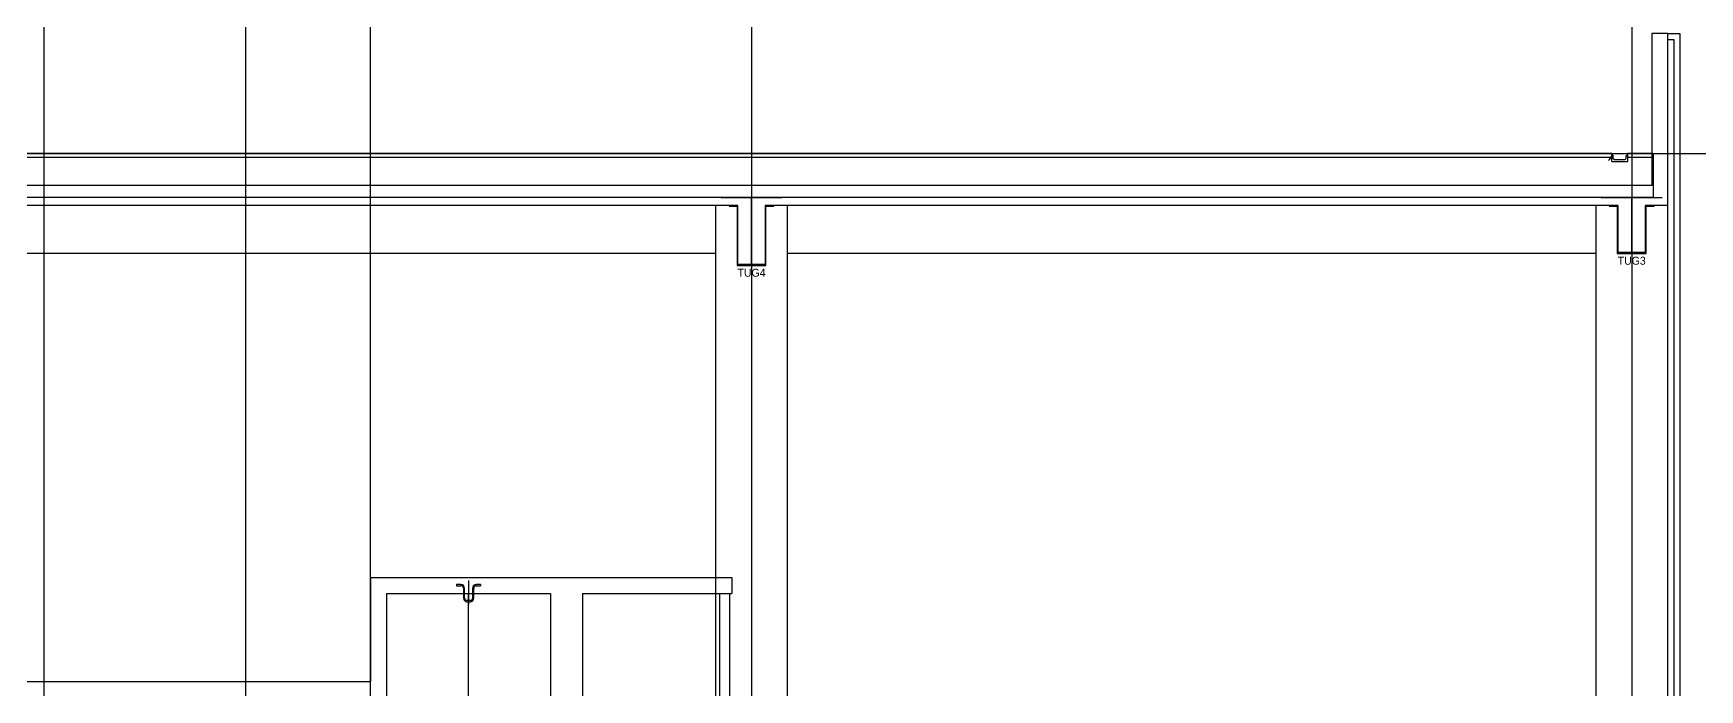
# Model space of a CAD drawing. Extents: x 152195838 to 323921156, y 365159662 to 730681027.
# Drawn here: x 161013532 to 161034357, y 365225363 to 365233563 of the extents above; entities that cross this region are included whole.
import ezdxf
from ezdxf.enums import TextEntityAlignment as Align
from ezdxf.xclip import XClip

# ---------------------------------------------------------------- set-up
doc = ezdxf.new("R2010")
doc.units = 0
doc.header["$MEASUREMENT"] = 0
doc.header["$XCLIPFRAME"] = 0
doc.linetypes.add('CEN', pattern=[63, 60, -1, 1, -1])
doc.linetypes.add('H4', pattern=[4, 2, -2])
doc.layers.get('0').update_dxf_attribs({"linetype": 'CONTINUOUS'})
doc.layers.get('Defpoints').update_dxf_attribs({"linetype": 'CONTINUOUS'})
for name, color, linetype in [('001', 7, 'CONTINUOUS'), ('4', 4, 'CONTINUOUS'), ('4A.TEC CEN', 1, 'CEN'), ('4A.TEC 단열재', 252, 'CONTINUOUS'), ('4A.TEC 마감선 1', 6, 'CONTINUOUS'), ('4A.TEC 벽체 1', 2, 'CONTINUOUS'), ('4A.TEC 벽체 3', 4, 'CONTINUOUS'), ('6A', 6, 'H4'), ('CEN', 1, 'CEN'), ('ELE', 4, 'CONTINUOUS'), ('ETC', 3, 'CONTINUOUS'), ('FIN', 6, 'CONTINUOUS'), ('k-BESTO', 4, 'CONTINUOUS'), ('STL', 3, 'CONTINUOUS'), ('㈜SE&C 기둥', 2, 'CONTINUOUS'), ('㈜SE&C 벽체 1', 2, 'CONTINUOUS'), ('㈜SE&C 벽체 4', 7, 'CONTINUOUS')]:
    doc.layers.add(name, color=color, linetype=linetype)
doc.layers.add('DEFPOINT', color=135, linetype='CONTINUOUS', plot=False)
doc.styles.add('돋움', font='')
doc.styles.get('돋움').set_extended_font_data('돋움')

# ---------------------------------------------------------------- blocks, each defined once
blk = doc.blocks.new('zw$BDE9')
at = {"layer": '4'}
for p, q in [((41, 0), (41, 71)), ((41, 0), (241, 0)), ((241, 0), (241, 71))]:
    blk.add_line(p, q, dxfattribs=at)
at = {"layer": '6A'}
for p, q in [((41, 71), (0, 10)), ((43, 66), (5, 10)), ((61, 71), (41, 71)), ((61, 66), (43, 66))]:
    blk.add_line(p, q, dxfattribs=at)
at = {"layer": 'FIN'}
for p, q in [((61, 34), (61, 71)), ((76, 20), (61, 34)), ((206, 20), (76, 20)), ((221, 35), (206, 20)), ((221, 35), (221, 71))]:
    blk.add_line(p, q, dxfattribs=at)
at = {"layer": 'STL'}
for points in [[(41, 100), (42, 100, -0.414214), (45, 97), (45, 75), (58, 75, -0.414214), (61, 72), (61, 71), (41, 71)], [(241, 100), (239, 100, 0.414214), (237, 97), (237, 75), (223, 75, 0.414214), (221, 72), (221, 71), (241, 71)]]:
    blk.add_lwpolyline(points, format="xyb", close=True, dxfattribs=at)
blk = doc.blocks.new('A$C41129959')
at = {"layer": '4A.TEC 마감선 1'}
for p, q in [((20, 450), (0, 435)), ((0, 435), (0, 50))]:
    blk.add_line(p, q, dxfattribs=at)
at = {"layer": '㈜SE&C 벽체 1'}
blk.add_lwpolyline([(0, 450), (20, 450), (20, -100)], dxfattribs=at)
blk = doc.blocks.new('A$Cd58d5578')
at = {"layer": 'Defpoints'}
for p, q in [((0, 864), (760, 864)), ((380, 164), (380, 864))]:
    blk.add_line(p, q, dxfattribs=at)
at = {"layer": 'k-BESTO'}
for p, q in [((100, 764), (100, 754)), ((210, 764), (100, 764)), ((100, 764), (100, 764)), ((100, 754), (200, 754)), ((200, 754), (200, 164)), ((210, 174), (210, 764)), ((660, 764), (550, 764)), ((550, 764), (550, 174)), ((560, 164), (560, 754)), ((560, 754), (660, 754)), ((660, 754), (660, 764)), ((200, 164), (560, 164)), ((550, 174), (210, 174))]:
    blk.add_line(p, q, dxfattribs=at)
at = {"layer": 'DEFPOINT', "linetype": 'ByBlock', "style": '돋움'}
blk.add_text('TUG3', height=100, dxfattribs=at).set_placement((206, 73), align=Align.MIDDLE_LEFT)
blk = doc.blocks.new('A$C42906cf6')
at = {"layer": 'Defpoints'}
for p, q in [((0, 1014), (760, 1014)), ((380, 164), (380, 1014))]:
    blk.add_line(p, q, dxfattribs=at)
at = {"layer": 'k-BESTO'}
for p, q in [((100, 914), (100, 904)), ((210, 914), (100, 914)), ((100, 914), (100, 914)), ((100, 904), (200, 904)), ((200, 904), (200, 164)), ((210, 174), (210, 914)), ((660, 914), (550, 914)), ((550, 914), (550, 174)), ((560, 164), (560, 904)), ((560, 904), (660, 904)), ((660, 904), (660, 914)), ((200, 164), (560, 164)), ((550, 174), (210, 174))]:
    blk.add_line(p, q, dxfattribs=at)
at = {"layer": 'DEFPOINT', "linetype": 'ByBlock', "style": '돋움'}
blk.add_text('TUG4', height=100, dxfattribs=at).set_placement((206, 73), align=Align.MIDDLE_LEFT)
blk = doc.blocks.new('AVEFAWWGW')
at = {"layer": '4A.TEC 단열재'}
blk.add_line((77713, 9600), (22418, 9600), dxfattribs=at)
at = {"layer": '4A.TEC 마감선 1', "color": 6, "ltscale": 0.5}
for p, q in [((77213, 10000), (22418, 10000)), ((77713, 10000), (77413, 10000)), ((77213, 9950), (22418, 9950)), ((77713, 9950), (77413, 9950))]:
    blk.add_line(p, q, dxfattribs=at)
at = {"layer": '㈜SE&C 기둥', "color": 8, "ltscale": 0.5}
for points in [[(66013, 9350), (66013, 0)], [(66913, 0), (66913, 9350)], [(77013, 9350), (77013, 0)], [(77913, 0), (77913, 9350)]]:
    blk.add_lwpolyline(points, dxfattribs=at)
at = {"layer": '㈜SE&C 벽체 1'}
for p, q in [((77733, 9450), (20553, 9450)), ((66293, 9350), (55633, 9350)), ((77293, 9350), (66633, 9350)), ((77913, 9350), (77633, 9350))]:
    blk.add_line(p, q, dxfattribs=at)
blk.add_lwpolyline([(77913, 9350), (77913, 11500), (77713, 11500), (77713, 10000)], dxfattribs=at)
at = {"layer": '㈜SE&C 벽체 4'}
for p, q in [((66013, 8750), (55913, 8750)), ((77013, 8750), (66913, 8750))]:
    blk.add_line(p, q, dxfattribs=at)
at = {"layer": '4A.TEC 마감선 1'}
blk.add_blockref('zw$BDE9', (77172, 9900), dxfattribs=at)
at = {"layer": '4A.TEC 벽체 3', "linetype": 'Continuous'}
blk.add_blockref('A$C41129959', (77713, 9550), dxfattribs=at)
at = {"layer": 'ELE'}
for name, p in [('A$C42906cf6', (66083, 8436)), ('A$Cd58d5578', (77083, 8586))]:
    blk.add_blockref(name, p, dxfattribs=at)
blk = doc.blocks.new('asdfwaerfwf')
at = {"layer": '4A.TEC CEN', "color": 8, "ltscale": 500}
blk.add_line((58362, 59210, 0), (92848, 59210, 0), dxfattribs=at)
at = {"layer": '4A.TEC 벽체 1'}
blk.add_line((71770, 52610, 0), (77810, 52610, 0), dxfattribs=at)
at = {"layer": 'CEN'}
blk.add_line((71970, -101147, 0), (71970, 85715, 0), dxfattribs=at)
at = {"layer": 'DEFPOINT'}
for p, q in [((73530, -101367, 0), (73530, 85495, 0)), ((76050, -101367, 0), (76050, 85495, 0))]:
    blk.add_line(p, q, dxfattribs=at)
blk = doc.blocks.new('1')
at = {"layer": '001', "color": 8}
blk.add_line((8766995, 10363333, 18115), (8766995, 10385032), dxfattribs=at)
at = {"layer": 'ETC'}
for p, q in [((8766995, 10385195), (8766995, 10384895)), ((8766845, 10385146), (8766845, 10385131)), ((8766900, 10385146), (8766845, 10385146)), ((8766845, 10385131), (8766900, 10385131)), ((8766930, 10385101), (8766930, 10384976)), ((8766945, 10384976), (8766945, 10385101)), ((8767045, 10385101), (8767045, 10384976)), ((8767060, 10384976), (8767060, 10385101)), ((8767145, 10385146), (8767090, 10385146)), ((8767090, 10385131), (8767145, 10385131)), ((8767145, 10385146), (8767145, 10385131)), ((8767015, 10384946), (8766975, 10384946)), ((8766975, 10384931), (8767015, 10384931))]:
    blk.add_line(p, q, dxfattribs=at)
for centre, radius, start, end in [((8766900, 10385101), 45, 0, 90), ((8766900, 10385101), 30, 0, 90), ((8766975, 10384976), 45, 180, 270), ((8766975, 10384976), 30, 180, 270), ((8767015, 10384976), 30, 270, 0), ((8767015, 10384976), 45, 270, 0), ((8767090, 10385101), 45, 90, 180), ((8767090, 10385101), 30, 90, 180)]:
    blk.add_arc(centre, radius, start, end, dxfattribs=at)

msp = doc.modelspace()

# ---------------------------------------------------------------- linework, layer by layer
at = {"layer": '4A.TEC CEN', "color": 8, "ltscale": 500}
msp.add_line((160881434.11, 365232063.33), (161112798.99, 365232063.33), dxfattribs=at)
at = {"layer": '4A.TEC CEN', "color": 8, "ltscale": 500, "flags": 128}
for points in [[(161022506.94, 365253346.04), (161022506.94, 365183761.87)], [(161033506.94, 365253346.04), (161033506.94, 365183761.87)]]:
    msp.add_lwpolyline(points, dxfattribs=at)
at = {"layer": '4A.TEC 벽체 3'}
for p, q in [((161022106.94, 365226563.33), (161022106.94, 365222063.33)), ((161022231.94, 365226563.33), (161022231.94, 365222063.33))]:
    msp.add_line(p, q, dxfattribs=at)
for points in [[(161033956.94, 365233563.33), (161034106.94, 365233563.33), (161034106.94, 365212063.33)], [(161033956.94, 365233488.33), (161034031.94, 365233488.33), (161034031.94, 365212063.33)]]:
    msp.add_lwpolyline(points, dxfattribs=at)
at = {"layer": '㈜SE&C 벽체 1'}
for p, q in [((161017746.94, 365226763.33), (161022261.94, 365226763.33)), ((161017746.94, 365226763.33), (161017746.94, 365225463.33)), ((161022261.94, 365226763.33), (161022261.94, 365226563.33)), ((161017946.94, 365226563.33), (161017946.94, 365192263.33)), ((161017946.94, 365226563.33), (161019996.94, 365226563.33)), ((161019996.94, 365226563.33), (161019996.94, 365192263.33)), ((161020396.94, 365226563.33), (161020396.94, 365193763.33)), ((161020396.94, 365226563.33), (161022261.94, 365226563.33))]:
    msp.add_line(p, q, dxfattribs=at)

# ---------------------------------------------------------------- block references
ref = msp.add_blockref('asdfwaerfwf', (161089716.47, 365172853.16, 0.45), dxfattribs=dict(xscale=-1))
XClip(ref).set_block_clipping_path([(71969.5286620855, 10908.7128179073), (77609.5286620855, 80492.8788198829)])
at = {"layer": '4A.TEC 벽체 3', "color": 0}
msp.add_blockref('1', (152251976.55, 354841531.44), dxfattribs=at)
at = {"layer": 'ELE'}
msp.add_blockref('AVEFAWWGW', (160956044.2, 365222063.33), dxfattribs=at)

doc.saveas('drawing.dxf')
